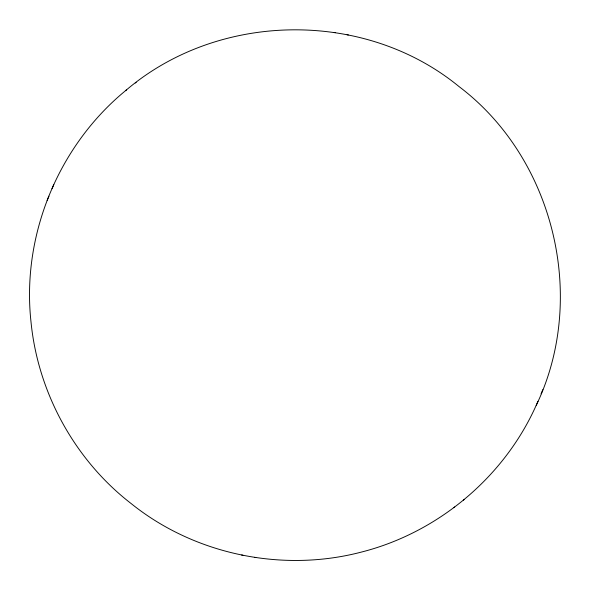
<?xml version="1.0" encoding="UTF-8"?>
<svg xmlns="http://www.w3.org/2000/svg" width="590" height="590" viewBox="0 0 590 590"><rect width="100%" height="100%" fill="white"/><g stroke="black" fill="none" stroke-linecap="round" stroke-linejoin="round"><path stroke-width="0.89" d="M126.548 89.872L125.582 90.646C58.351 145.819 21.461 235.395 31.005 321.904C37.9 392.593 74.738 459.957 130.987 503.44C194.56 554.674 282.558 572.75 361.375 552.085C439.152 532.335 506.522 475.252 537.94 401.325M536.229 405.374C587.824 297.972 554.194 158.393 459.013 86.56C364.679 9.145 218.071 11.38 125.582 90.646M47.148 200.386L48.926 196.19M541.074 393.81L542.852 389.614M52.06 188.675L53.771 184.626M135.294 82.998L136.165 82.305M453.835 507.695L454.706 507.002M463.452 500.128L464.419 499.354M334.242 32.465L335.356 32.657M254.644 557.344L255.758 557.535M347.097 34.744L348.336 34.958M241.664 555.043L242.903 555.256"/></g></svg>
